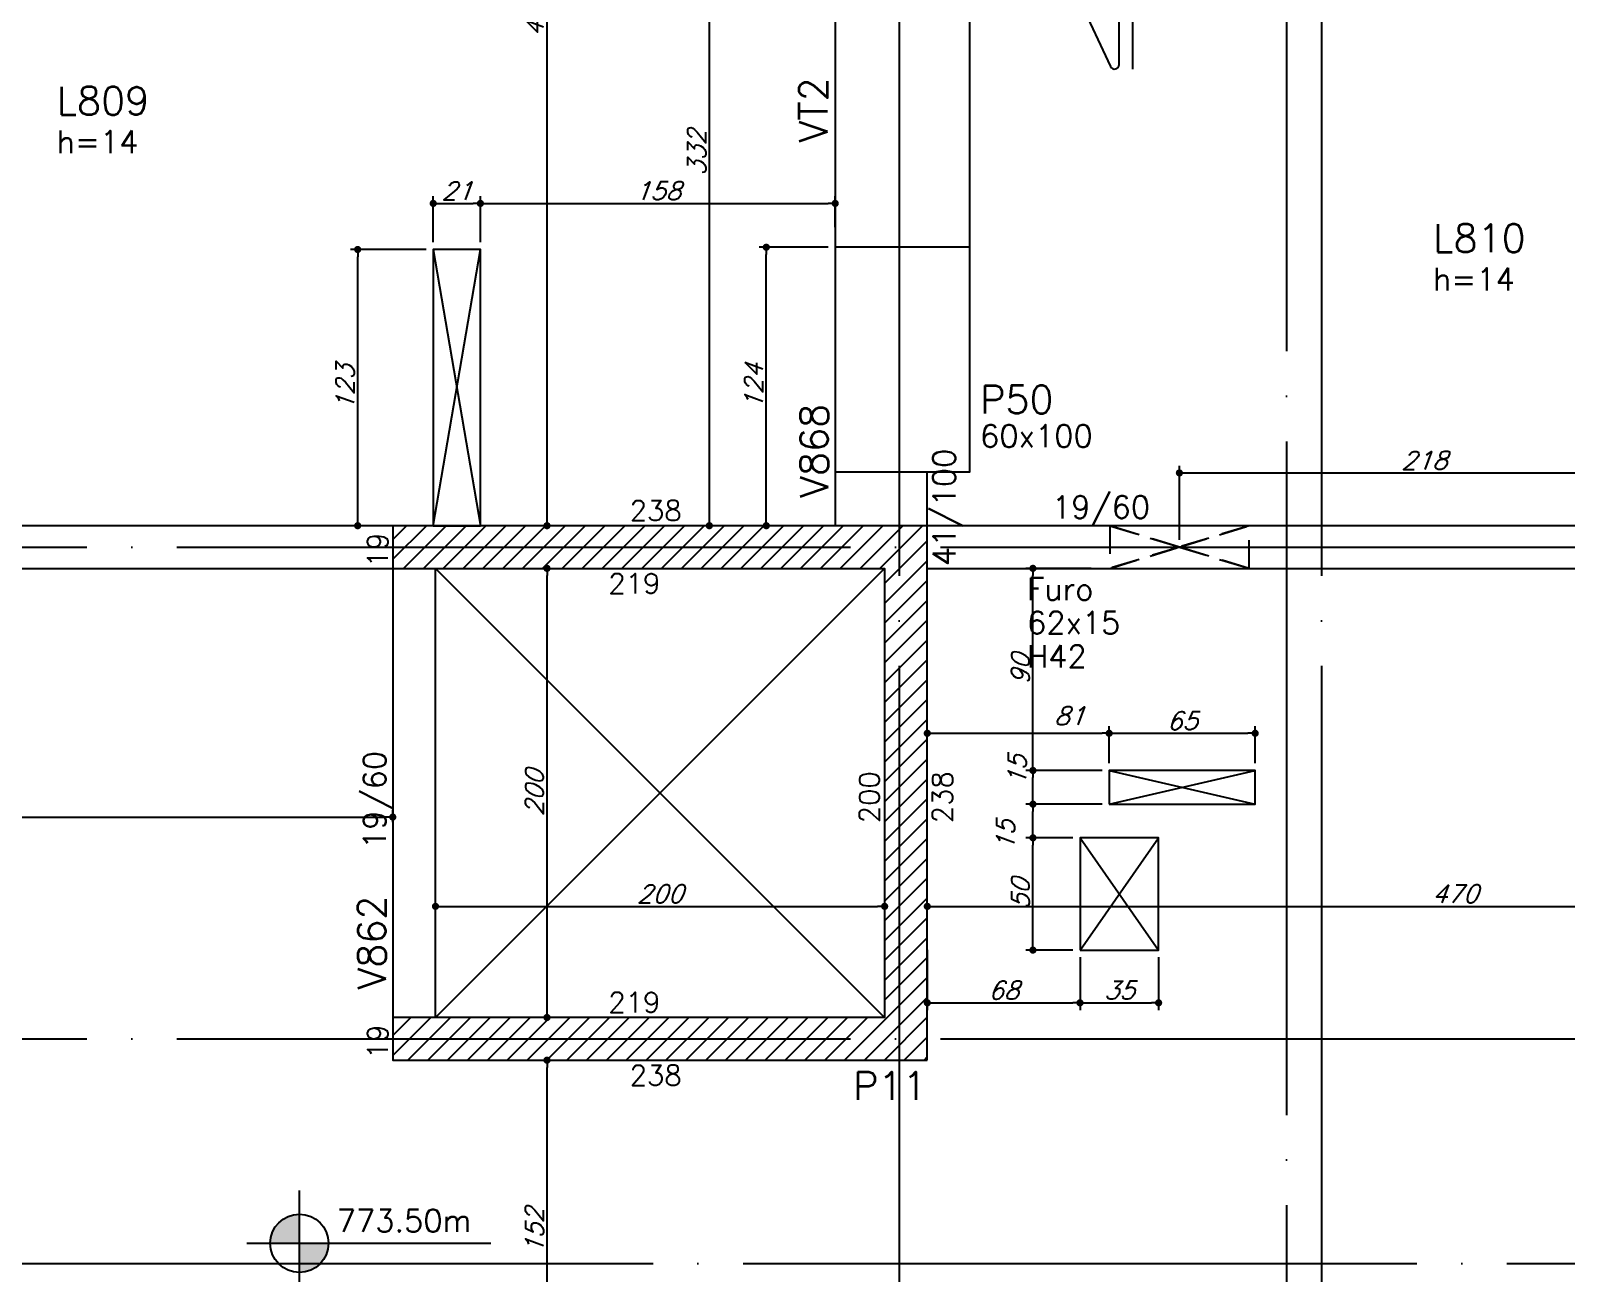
# Model space of a CAD drawing. Extents: x -5173 to 5397, y -2411 to 2089.
# Drawn here: x 1671 to 2355, y 551 to 1104 of the extents above; entities that cross this region are included whole.
import ezdxf
from ezdxf.enums import TextEntityAlignment as Align

# ---------------------------------------------------------------- set-up
doc = ezdxf.new("R2010")
doc.units = 0
doc.header["$LTSCALE"] = 50
doc.header["$MEASUREMENT"] = 0
doc.linetypes.add('EIXO', pattern=[6.8, 6, -0.4, 0, -0.4])
doc.linetypes.add('HIDDEN', pattern=[0.375, 0.25, -0.125])
doc.layers.get('0').update_dxf_attribs({"linetype": 'CONTINUOUS'})
doc.layers.get('DEFPOINTS').update_dxf_attribs({"linetype": 'CONTINUOUS'})
for name, color, linetype in [('F-CORTE-INDICAÇÃO', 4, 'CONTINUOUS'), ('F-COTAS', 106, 'CONTINUOUS'), ('F-COTAS-FUROS', 50, 'CONTINUOUS'), ('F-COTAS-FUROS-VIGA', 50, 'CONTINUOUS'), ('F-EIXO', 12, 'EIXO'), ('F-FURO-PAREDE', 2, 'HIDDEN'), ('F-FURO-PAREDE-TEXTOS', 2, 'CONTINUOUS'), ('F-LAJES-DIM', 2, 'CONTINUOUS'), ('F-LAJES-NOME', 4, 'CONTINUOUS'), ('F-NÍVEL-PLANTA', 2, 'CONTINUOUS'), ('F-PILARES-DIM', 172, 'CONTINUOUS'), ('F-PILARES-HACH', 174, 'CONTINUOUS'), ('F-PILARES-M', 170, 'CONTINUOUS'), ('F-PILARES-NOME', 170, 'CONTINUOUS'), ('F-PILARES-S', 170, 'CONTINUOUS'), ('F-TEXTO', 6, 'CONTINUOUS'), ('F-VIGAS', 3, 'CONTINUOUS'), ('F-VIGAS-DIM', 2, 'CONTINUOUS'), ('F-VIGAS-NOME', 4, 'CONTINUOUS'), ('F-VÃO', 1, 'CONTINUOUS')]:
    doc.layers.add(name, color=color, linetype=linetype)
doc.styles.add('CP-TEXT-INCL', font='simplex.shx', dxfattribs={"oblique": 20})
doc.styles.add('MCP', font='simplex.shx')
doc.styles.add('ROMANS', font='simplex.shx')
doc.dimstyles.new('CP-COTAS-50', dxfattribs={"dimscale": 0.64, "dimtxt": 12.5, "dimasz": 5, "dimexe": 5, "dimexo": 5, "dimgap": 2.5, "dimtad": 1, "dimdec": 1, "dimdsep": 46, "dimtxsty": 'CP-TEXT-INCL', "dimblk1": 'DOT', "dimblk2": 'DOT', "dimsah": 1, "dimcen": 9, "dimclrd": 256, "dimclre": 256, "dimclrt": 256, "dimadec": 0, "dimazin": 0, "dimtfac": 1, "dimtdec": 1, "dimtmove": 2, "dimatfit": 3, "dimldrblk": 'DOT', "dimfxl": 0, "dimtolj": 1, "dimarcsym": 0})

# ---------------------------------------------------------------- blocks, each defined once
blk = doc.blocks.new('Nível - Planta')
at = {"layer": 'F-NÍVEL-PLANTA'}
h = blk.add_hatch(color=71, dxfattribs=at)
h.paths.add_polyline_path([(0, 0), (0, 0.26, 0.414214), (-0.26, 0)])
h.paths.add_polyline_path([(0.26, 0), (0, 0), (0, -0.26, 0.414214)])
for p, q in [((0, -0.469), (0, 0.469)), ((-0.469, 0), (1.704, 0))]:
    blk.add_line(p, q, dxfattribs=at)
blk.add_circle((0, 0), 0.26, dxfattribs=at)
at = {"layer": 'F-TEXTO', "color": 3, "style": 'MCP'}
blk.add_attdef('NÍVEL', (0.333, 0.102), '', height=0.2, dxfattribs=at)
blk = doc.blocks.new('_DOT')
at = {"color": 0, "linetype": 'ByBlock'}
blk.add_line((-0.5, 0), (-1, 0), dxfattribs=at)
at = {"color": 0, "linetype": 'ByBlock', "const_width": 0.5}
blk.add_lwpolyline([(-0.25, 0, 1), (0.25, 0, 1)], format="xyb", close=True, dxfattribs=at)
blk = doc.blocks.new('*D28')
at = {"layer": 'DEFPOINTS', "color": 0, "linetype": 'Continuous', "transparency": 16777216}
for p in [(1900.66, 645.5), (1900.66, 645.5), (1900.66, 493.5)]:
    blk.add_point(p, dxfattribs=at)
at = {"layer": 'F-COTAS', "linetype": 'Continuous', "lineweight": -2, "transparency": 16777216}
blk.add_line((1900.66, 496.7), (1900.66, 642.3), dxfattribs=at)
at = {"layer": 'F-COTAS', "linetype": 'Continuous', "lineweight": -2, "transparency": 16777216, "xscale": 3.2, "yscale": 3.2, "zscale": 3.2}
for p, rotation in [((1900.66, 645.5), 90), ((1900.66, 493.5), 270)]:
    blk.add_blockref('_DOT', p, dxfattribs=dict(at, rotation=rotation))
at = {"layer": 'F-COTAS', "linetype": 'Continuous', "transparency": 16777216, "insert": (1895.06, 569.5), "char_height": 8, "attachment_point": 5, "rotation": 90, "style": 'CP-TEXT-INCL'}
blk.add_mtext('\\A1;152', dxfattribs=at)
blk = doc.blocks.new('*D29')
at = {"layer": 'DEFPOINTS', "color": 0, "linetype": 'Continuous', "transparency": 16777216}
for p in [(1900.66, 864.5), (1900.66, 864.5), (1900.66, 664.5)]:
    blk.add_point(p, dxfattribs=at)
at = {"layer": 'F-COTAS', "linetype": 'Continuous', "lineweight": -2, "transparency": 16777216}
blk.add_line((1900.66, 667.7), (1900.66, 861.3), dxfattribs=at)
at = {"layer": 'F-COTAS', "linetype": 'Continuous', "lineweight": -2, "transparency": 16777216, "xscale": 3.2, "yscale": 3.2, "zscale": 3.2}
for p, rotation in [((1900.66, 864.5), 90), ((1900.66, 664.5), 270)]:
    blk.add_blockref('_DOT', p, dxfattribs=dict(at, rotation=rotation))
at = {"layer": 'F-COTAS', "linetype": 'Continuous', "transparency": 16777216, "insert": (1895.06, 764.5), "char_height": 8, "attachment_point": 5, "rotation": 90, "style": 'CP-TEXT-INCL'}
blk.add_mtext('\\A1;200', dxfattribs=at)
blk = doc.blocks.new('*D30')
at = {"layer": 'DEFPOINTS', "color": 0, "linetype": 'Continuous', "transparency": 16777216}
for p in [(1900.66, 1339.5), (1900.66, 1339.5), (1900.66, 883.5)]:
    blk.add_point(p, dxfattribs=at)
at = {"layer": 'F-COTAS', "linetype": 'Continuous', "lineweight": -2, "transparency": 16777216}
blk.add_line((1900.66, 886.7), (1900.66, 1336.3), dxfattribs=at)
at = {"layer": 'F-COTAS', "linetype": 'Continuous', "lineweight": -2, "transparency": 16777216, "xscale": 3.2, "yscale": 3.2, "zscale": 3.2}
for p, rotation in [((1900.66, 1339.5), 90), ((1900.66, 883.5), 270)]:
    blk.add_blockref('_DOT', p, dxfattribs=dict(at, rotation=rotation))
at = {"layer": 'F-COTAS', "linetype": 'Continuous', "transparency": 16777216, "insert": (1895.06, 1111.5), "char_height": 8, "attachment_point": 5, "rotation": 90, "style": 'CP-TEXT-INCL'}
blk.add_mtext('\\A1;456', dxfattribs=at)
blk = doc.blocks.new('*D106')
at = {"layer": 'DEFPOINTS', "color": 0, "linetype": 'Continuous', "transparency": 16777216}
for p in [(1295, 753.73), (1832, 753.73), (1832, 748.29)]:
    blk.add_point(p, dxfattribs=at)
at = {"layer": 'F-COTAS', "linetype": 'Continuous', "lineweight": -2, "transparency": 16777216}
for p, q in [((1295, 756.93), (1295, 756.93)), ((1298.2, 753.73), (1828.8, 753.73)), ((1832, 751.49), (1832, 756.93))]:
    blk.add_line(p, q, dxfattribs=at)
at = {"layer": 'F-COTAS', "linetype": 'Continuous', "lineweight": -2, "transparency": 16777216, "xscale": 3.2, "yscale": 3.2, "zscale": 3.2, "rotation": 180}
blk.add_blockref('_DOT', (1295, 753.73), dxfattribs=at)
at = {"layer": 'F-COTAS', "linetype": 'Continuous', "lineweight": -2, "transparency": 16777216, "xscale": 3.2, "yscale": 3.2, "zscale": 3.2}
blk.add_blockref('_DOT', (1832, 753.73), dxfattribs=at)
at = {"layer": 'F-COTAS', "linetype": 'Continuous', "transparency": 16777216, "insert": (1563.5, 759.33), "char_height": 8, "attachment_point": 5, "style": 'CP-TEXT-INCL'}
blk.add_mtext('\\A1;537', dxfattribs=at)
blk = doc.blocks.new('*D107')
at = {"layer": 'DEFPOINTS', "color": 0, "linetype": 'Continuous', "transparency": 16777216}
for p in [(1851, 713.98), (2051, 713.98), (2051, 713.98)]:
    blk.add_point(p, dxfattribs=at)
at = {"layer": 'F-COTAS', "linetype": 'Continuous', "lineweight": -2, "transparency": 16777216}
blk.add_line((1854.2, 713.98), (2047.8, 713.98), dxfattribs=at)
at = {"layer": 'F-COTAS', "linetype": 'Continuous', "lineweight": -2, "transparency": 16777216, "xscale": 3.2, "yscale": 3.2, "zscale": 3.2, "rotation": 180}
blk.add_blockref('_DOT', (1851, 713.98), dxfattribs=at)
at = {"layer": 'F-COTAS', "linetype": 'Continuous', "lineweight": -2, "transparency": 16777216, "xscale": 3.2, "yscale": 3.2, "zscale": 3.2}
blk.add_blockref('_DOT', (2051, 713.98), dxfattribs=at)
at = {"layer": 'F-COTAS', "linetype": 'Continuous', "transparency": 16777216, "insert": (1951, 719.58), "char_height": 8, "attachment_point": 5, "style": 'CP-TEXT-INCL'}
blk.add_mtext('\\A1;200', dxfattribs=at)
blk = doc.blocks.new('*D108')
at = {"layer": 'DEFPOINTS', "color": 0, "linetype": 'Continuous', "transparency": 16777216}
for p in [(2070, 713.98), (2540, 713.98), (2540, 713.98)]:
    blk.add_point(p, dxfattribs=at)
at = {"layer": 'F-COTAS', "linetype": 'Continuous', "lineweight": -2, "transparency": 16777216}
blk.add_line((2073.2, 713.98), (2536.8, 713.98), dxfattribs=at)
at = {"layer": 'F-COTAS', "linetype": 'Continuous', "lineweight": -2, "transparency": 16777216, "xscale": 3.2, "yscale": 3.2, "zscale": 3.2, "rotation": 180}
blk.add_blockref('_DOT', (2070, 713.98), dxfattribs=at)
at = {"layer": 'F-COTAS', "linetype": 'Continuous', "lineweight": -2, "transparency": 16777216, "xscale": 3.2, "yscale": 3.2, "zscale": 3.2}
blk.add_blockref('_DOT', (2540, 713.98), dxfattribs=at)
at = {"layer": 'F-COTAS', "linetype": 'Continuous', "transparency": 16777216, "insert": (2305, 719.58), "char_height": 8, "attachment_point": 5, "style": 'CP-TEXT-INCL'}
blk.add_mtext('\\A1;470', dxfattribs=at)
blk = doc.blocks.new('*U183')
at = {"layer": 'F-EIXO'}
blk.add_line((0, 0), (7197, 0), dxfattribs=at)
at = {"layer": 'F-TEXTO', "style": 'ROMANS'}
blk.add_attdef('EIXO', text='', height=17.5, dxfattribs=at).set_placement((-28.2072, 0), align=Align.MIDDLE_CENTER)
blk = doc.blocks.new('*U184')
at = {"layer": 'F-EIXO'}
blk.add_line((0, 0), (7285, 0), dxfattribs=at)
at = {"layer": 'F-TEXTO', "style": 'ROMANS'}
blk.add_attdef('EIXO', text='', height=17.5, dxfattribs=at).set_placement((-28.2072, 0), align=Align.MIDDLE_CENTER)
blk = doc.blocks.new('*U191')
at = {"layer": 'F-EIXO'}
blk.add_line((0, 0), (7197, 0), dxfattribs=at)
at = {"layer": 'F-TEXTO', "style": 'ROMANS'}
blk.add_attdef('EIXO', text='', height=17.5, dxfattribs=at).set_placement((-28.2072, 0), align=Align.MIDDLE_CENTER)
blk = doc.blocks.new('*U202')
at = {"layer": 'F-EIXO'}
blk.add_line((0, 0), (0, -3027.88), dxfattribs=at)
at = {"layer": 'F-TEXTO', "style": 'ROMANS'}
blk.add_attdef('EIXO', text='', height=17.5, rotation=360, dxfattribs=at).set_placement((0, 28.21), align=Align.MIDDLE_CENTER)
blk = doc.blocks.new('*U203')
at = {"layer": 'F-EIXO'}
blk.add_line((0, 0), (0, -3027.88), dxfattribs=at)
at = {"layer": 'F-TEXTO', "style": 'ROMANS'}
blk.add_attdef('EIXO', text='', height=17.5, rotation=360, dxfattribs=at).set_placement((0, 28.21), align=Align.MIDDLE_CENTER)
blk = doc.blocks.new('*U181')
at = {"layer": 'F-EIXO'}
blk.add_line((0, 0), (0, -3127.88), dxfattribs=at)
at = {"layer": 'F-TEXTO', "style": 'ROMANS'}
blk.add_attdef('EIXO', text='', height=17.5, rotation=360, dxfattribs=at).set_placement((0, 28.21), align=Align.MIDDLE_CENTER)
blk = doc.blocks.new('*D339')
at = {"layer": 'DEFPOINTS', "color": 0, "linetype": 'Continuous', "transparency": 16777216}
for p in [(1998.31, 1007.5), (2029, 1007.5), (2001.59, 883.5)]:
    blk.add_point(p, dxfattribs=at)
at = {"layer": 'F-COTAS', "linetype": 'Continuous', "lineweight": -2, "transparency": 16777216}
for p, q in [((2025.8, 1007.5), (1995.11, 1007.5)), ((1998.31, 886.7), (1998.31, 1004.3)), ((1998.39, 883.5), (1995.11, 883.5))]:
    blk.add_line(p, q, dxfattribs=at)
at = {"layer": 'F-COTAS', "linetype": 'Continuous', "lineweight": -2, "transparency": 16777216, "xscale": 3.2, "yscale": 3.2, "zscale": 3.2}
for p, rotation in [((1998.31, 1007.5), 90), ((1998.31, 883.5), 270)]:
    blk.add_blockref('_DOT', p, dxfattribs=dict(at, rotation=rotation))
at = {"layer": 'F-COTAS', "linetype": 'Continuous', "transparency": 16777216, "insert": (1992.71, 945.5), "char_height": 8, "attachment_point": 5, "rotation": 90, "style": 'CP-TEXT-INCL'}
blk.add_mtext('\\A1;124', dxfattribs=at)
blk = doc.blocks.new('*D340')
at = {"layer": 'DEFPOINTS', "color": 0, "linetype": 'Continuous', "transparency": 16777216}
for p in [(1972.95, 1215.5), (2045.5, 1215.5), (1978.67, 883.5)]:
    blk.add_point(p, dxfattribs=at)
at = {"layer": 'F-COTAS', "linetype": 'Continuous', "lineweight": -2, "transparency": 16777216}
for p, q in [((2042.3, 1215.5), (1969.75, 1215.5)), ((1972.95, 886.7), (1972.95, 1212.3)), ((1975.47, 883.5), (1969.75, 883.5))]:
    blk.add_line(p, q, dxfattribs=at)
at = {"layer": 'F-COTAS', "linetype": 'Continuous', "lineweight": -2, "transparency": 16777216, "xscale": 3.2, "yscale": 3.2, "zscale": 3.2}
for p, rotation in [((1972.95, 1215.5), 90), ((1972.95, 883.5), 270)]:
    blk.add_blockref('_DOT', p, dxfattribs=dict(at, rotation=rotation))
at = {"layer": 'F-COTAS', "linetype": 'Continuous', "transparency": 16777216, "insert": (1967.35, 1049.5), "char_height": 8, "attachment_point": 5, "rotation": 90, "style": 'CP-TEXT-INCL'}
blk.add_mtext('\\A1;332', dxfattribs=at)
blk = doc.blocks.new('*U228')
at = {"layer": 'F-CORTE-INDICAÇÃO'}
for p, q in [((70, 0), (0, 0)), ((80, 0), (90, 0)), ((100, 0), (170, 0))]:
    blk.add_line(p, q, dxfattribs=at)
blk.add_lwpolyline([(112, 6, -0.802585), (111.15, 9.81), (140, 23.26), (168.85, 9.81, -0.802585), (168, 6)], format="xyb", close=True, dxfattribs=at)
at = {"layer": 'F-CORTE-INDICAÇÃO', "style": 'ROMANS'}
blk.add_attdef('CORTE', text='', height=15, dxfattribs=at).set_placement((140, 35.76), align=Align.MIDDLE_CENTER)
at = {"layer": 'F-CORTE-INDICAÇÃO', "color": 2, "style": 'ROMANS'}
blk.add_attdef('FOLHA', text='', height=12, dxfattribs=at).set_placement((140, -10), align=Align.MIDDLE_CENTER)
blk = doc.blocks.new('*U392')
at = {"layer": 'F-VÃO'}
for p, q in [((0, 0), (35, 50)), ((0, 50), (35, 0))]:
    blk.add_line(p, q, dxfattribs=at)
at = {"layer": 'F-VÃO', "color": 3}
blk.add_lwpolyline([(0, 0), (35, 0), (35, 50), (0, 50)], close=True, dxfattribs=at)
blk = doc.blocks.new('*U395')
at = {"layer": 'F-VÃO'}
for p, q in [((0, 0), (65, 15)), ((0, 15), (65, 0))]:
    blk.add_line(p, q, dxfattribs=at)
at = {"layer": 'F-VÃO', "color": 3}
blk.add_lwpolyline([(0, 0), (65, 0), (65, 15), (0, 15)], close=True, dxfattribs=at)
blk = doc.blocks.new('*U401')
at = {"layer": 'F-VÃO'}
for p, q in [((0, 0), (21, 123)), ((0, 123), (21, 0))]:
    blk.add_line(p, q, dxfattribs=at)
at = {"layer": 'F-VÃO', "color": 3}
blk.add_lwpolyline([(0, 0), (21, 0), (21, 123), (0, 123)], close=True, dxfattribs=at)
blk = doc.blocks.new('*D509')
at = {"layer": 'DEFPOINTS', "color": 0, "linetype": 'Continuous', "transparency": 16777216}
for p in [(2117.03, 744.5), (2138, 744.5), (2138, 694.5)]:
    blk.add_point(p, dxfattribs=at)
at = {"layer": 'F-COTAS-FUROS', "linetype": 'Continuous', "lineweight": -2, "transparency": 16777216}
for p, q in [((2134.8, 744.5), (2113.83, 744.5)), ((2117.03, 697.7), (2117.03, 741.3)), ((2134.8, 694.5), (2113.83, 694.5))]:
    blk.add_line(p, q, dxfattribs=at)
at = {"layer": 'F-COTAS-FUROS', "linetype": 'Continuous', "lineweight": -2, "transparency": 16777216, "xscale": 3.2, "yscale": 3.2, "zscale": 3.2}
for p, rotation in [((2117.03, 744.5), 90), ((2117.03, 694.5), 270)]:
    blk.add_blockref('_DOT', p, dxfattribs=dict(at, rotation=rotation))
at = {"layer": 'F-COTAS-FUROS', "linetype": 'Continuous', "transparency": 16777216, "insert": (2111.43, 719.5), "char_height": 8, "attachment_point": 5, "rotation": 90, "style": 'CP-TEXT-INCL'}
blk.add_mtext('\\A1;50', dxfattribs=at)
blk = doc.blocks.new('*D510')
at = {"layer": 'DEFPOINTS', "color": 0, "linetype": 'Continuous', "transparency": 16777216}
for p in [(2117.03, 759.5), (2151, 759.5), (2138, 744.5)]:
    blk.add_point(p, dxfattribs=at)
at = {"layer": 'F-COTAS-FUROS', "linetype": 'Continuous', "lineweight": -2, "transparency": 16777216}
for p, q in [((2147.8, 759.5), (2113.83, 759.5)), ((2117.03, 747.7), (2117.03, 756.3)), ((2134.8, 744.5), (2113.83, 744.5))]:
    blk.add_line(p, q, dxfattribs=at)
at = {"layer": 'F-COTAS-FUROS', "linetype": 'Continuous', "lineweight": -2, "transparency": 16777216, "xscale": 3.2, "yscale": 3.2, "zscale": 3.2}
for p, rotation in [((2117.03, 759.5), 90), ((2117.03, 744.5), 270)]:
    blk.add_blockref('_DOT', p, dxfattribs=dict(at, rotation=rotation))
at = {"layer": 'F-COTAS-FUROS', "linetype": 'Continuous', "transparency": 16777216, "insert": (2104.86, 745.56), "char_height": 8, "attachment_point": 5, "rotation": 90, "style": 'CP-TEXT-INCL'}
blk.add_mtext('\\A1;15', dxfattribs=at)
blk = doc.blocks.new('*D511')
at = {"layer": 'DEFPOINTS', "color": 0, "linetype": 'Continuous', "transparency": 16777216}
for p in [(2117.03, 774.5), (2151, 774.5), (2151, 759.5)]:
    blk.add_point(p, dxfattribs=at)
at = {"layer": 'F-COTAS-FUROS', "linetype": 'Continuous', "lineweight": -2, "transparency": 16777216}
for p, q in [((2147.8, 774.5), (2113.83, 774.5)), ((2117.03, 762.7), (2117.03, 771.3)), ((2147.8, 759.5), (2113.83, 759.5))]:
    blk.add_line(p, q, dxfattribs=at)
at = {"layer": 'F-COTAS-FUROS', "linetype": 'Continuous', "lineweight": -2, "transparency": 16777216, "xscale": 3.2, "yscale": 3.2, "zscale": 3.2}
for p, rotation in [((2117.03, 774.5), 90), ((2117.03, 759.5), 270)]:
    blk.add_blockref('_DOT', p, dxfattribs=dict(at, rotation=rotation))
at = {"layer": 'F-COTAS-FUROS', "linetype": 'Continuous', "transparency": 16777216, "insert": (2110.03, 774.53), "char_height": 8, "attachment_point": 5, "rotation": 90, "style": 'CP-TEXT-INCL'}
blk.add_mtext('\\A1;15', dxfattribs=at)
blk = doc.blocks.new('*D512')
at = {"layer": 'DEFPOINTS', "color": 0, "linetype": 'Continuous', "transparency": 16777216}
for p in [(2117.03, 864.5), (2146.2, 864.5), (2151, 774.5)]:
    blk.add_point(p, dxfattribs=at)
at = {"layer": 'F-COTAS-FUROS', "linetype": 'Continuous', "lineweight": -2, "transparency": 16777216}
for p, q in [((2143, 864.5), (2113.83, 864.5)), ((2117.03, 777.7), (2117.03, 861.3)), ((2147.8, 774.5), (2113.83, 774.5))]:
    blk.add_line(p, q, dxfattribs=at)
at = {"layer": 'F-COTAS-FUROS', "linetype": 'Continuous', "lineweight": -2, "transparency": 16777216, "xscale": 3.2, "yscale": 3.2, "zscale": 3.2}
for p, rotation in [((2117.03, 864.5), 90), ((2117.03, 774.5), 270)]:
    blk.add_blockref('_DOT', p, dxfattribs=dict(at, rotation=rotation))
at = {"layer": 'F-COTAS-FUROS', "linetype": 'Continuous', "transparency": 16777216, "insert": (2111.43, 819.5), "char_height": 8, "attachment_point": 5, "rotation": 90, "style": 'CP-TEXT-INCL'}
blk.add_mtext('\\A1;90', dxfattribs=at)
blk = doc.blocks.new('*D513')
at = {"layer": 'DEFPOINTS', "color": 0, "linetype": 'Continuous', "transparency": 16777216}
for p in [(2070, 790.18), (2151, 791.06), (2151, 774.5)]:
    blk.add_point(p, dxfattribs=at)
at = {"layer": 'F-COTAS-FUROS', "linetype": 'Continuous', "lineweight": -2, "transparency": 16777216}
for p, q in [((2070, 793.38), (2070, 794.26)), ((2151, 777.7), (2151, 794.26)), ((2073.2, 791.06), (2147.8, 791.06))]:
    blk.add_line(p, q, dxfattribs=at)
at = {"layer": 'F-COTAS-FUROS', "linetype": 'Continuous', "lineweight": -2, "transparency": 16777216, "xscale": 3.2, "yscale": 3.2, "zscale": 3.2, "rotation": 180}
blk.add_blockref('_DOT', (2070, 791.06), dxfattribs=at)
at = {"layer": 'F-COTAS-FUROS', "linetype": 'Continuous', "lineweight": -2, "transparency": 16777216, "xscale": 3.2, "yscale": 3.2, "zscale": 3.2}
blk.add_blockref('_DOT', (2151, 791.06), dxfattribs=at)
at = {"layer": 'F-COTAS-FUROS', "linetype": 'Continuous', "transparency": 16777216, "insert": (2133.31, 798.78), "char_height": 8, "attachment_point": 5, "style": 'CP-TEXT-INCL'}
blk.add_mtext('\\A1;81', dxfattribs=at)
blk = doc.blocks.new('*D514')
at = {"layer": 'DEFPOINTS', "color": 0, "linetype": 'Continuous', "transparency": 16777216}
for p in [(2216, 791.06), (2151, 774.5), (2216, 774.5)]:
    blk.add_point(p, dxfattribs=at)
at = {"layer": 'F-COTAS-FUROS', "linetype": 'Continuous', "lineweight": -2, "transparency": 16777216}
for p, q in [((2151, 777.7), (2151, 794.26)), ((2216, 777.7), (2216, 794.26)), ((2154.2, 791.06), (2212.8, 791.06))]:
    blk.add_line(p, q, dxfattribs=at)
at = {"layer": 'F-COTAS-FUROS', "linetype": 'Continuous', "lineweight": -2, "transparency": 16777216, "xscale": 3.2, "yscale": 3.2, "zscale": 3.2, "rotation": 180}
blk.add_blockref('_DOT', (2151, 791.06), dxfattribs=at)
at = {"layer": 'F-COTAS-FUROS', "linetype": 'Continuous', "lineweight": -2, "transparency": 16777216, "xscale": 3.2, "yscale": 3.2, "zscale": 3.2}
blk.add_blockref('_DOT', (2216, 791.06), dxfattribs=at)
at = {"layer": 'F-COTAS-FUROS', "linetype": 'Continuous', "transparency": 16777216, "insert": (2183.5, 796.66), "char_height": 8, "attachment_point": 5, "style": 'CP-TEXT-INCL'}
blk.add_mtext('\\A1;65', dxfattribs=at)
blk = doc.blocks.new('*D515')
at = {"layer": 'DEFPOINTS', "color": 0, "linetype": 'Continuous', "transparency": 16777216}
for p in [(2070, 697.78), (2138, 694.5), (2138, 671.03)]:
    blk.add_point(p, dxfattribs=at)
at = {"layer": 'F-COTAS-FUROS', "linetype": 'Continuous', "lineweight": -2, "transparency": 16777216}
for p, q in [((2070, 694.58), (2070, 667.83)), ((2138, 691.3), (2138, 667.83)), ((2073.2, 671.03), (2134.8, 671.03))]:
    blk.add_line(p, q, dxfattribs=at)
at = {"layer": 'F-COTAS-FUROS', "linetype": 'Continuous', "lineweight": -2, "transparency": 16777216, "xscale": 3.2, "yscale": 3.2, "zscale": 3.2, "rotation": 180}
blk.add_blockref('_DOT', (2070, 671.03), dxfattribs=at)
at = {"layer": 'F-COTAS-FUROS', "linetype": 'Continuous', "lineweight": -2, "transparency": 16777216, "xscale": 3.2, "yscale": 3.2, "zscale": 3.2}
blk.add_blockref('_DOT', (2138, 671.03), dxfattribs=at)
at = {"layer": 'F-COTAS-FUROS', "linetype": 'Continuous', "transparency": 16777216, "insert": (2104, 676.63), "char_height": 8, "attachment_point": 5, "style": 'CP-TEXT-INCL'}
blk.add_mtext('\\A1;68', dxfattribs=at)
blk = doc.blocks.new('*D516')
at = {"layer": 'DEFPOINTS', "color": 0, "linetype": 'Continuous', "transparency": 16777216}
for p in [(2138, 694.5), (2173, 694.5), (2173, 671.03)]:
    blk.add_point(p, dxfattribs=at)
at = {"layer": 'F-COTAS-FUROS', "linetype": 'Continuous', "lineweight": -2, "transparency": 16777216}
for p, q in [((2138, 691.3), (2138, 667.83)), ((2173, 691.3), (2173, 667.83)), ((2141.2, 671.03), (2169.8, 671.03))]:
    blk.add_line(p, q, dxfattribs=at)
at = {"layer": 'F-COTAS-FUROS', "linetype": 'Continuous', "lineweight": -2, "transparency": 16777216, "xscale": 3.2, "yscale": 3.2, "zscale": 3.2, "rotation": 180}
blk.add_blockref('_DOT', (2138, 671.03), dxfattribs=at)
at = {"layer": 'F-COTAS-FUROS', "linetype": 'Continuous', "lineweight": -2, "transparency": 16777216, "xscale": 3.2, "yscale": 3.2, "zscale": 3.2}
blk.add_blockref('_DOT', (2173, 671.03), dxfattribs=at)
at = {"layer": 'F-COTAS-FUROS', "linetype": 'Continuous', "transparency": 16777216, "insert": (2155.5, 676.63), "char_height": 8, "attachment_point": 5, "style": 'CP-TEXT-INCL'}
blk.add_mtext('\\A1;35', dxfattribs=at)
blk = doc.blocks.new('*D543')
at = {"layer": 'DEFPOINTS', "color": 0, "linetype": 'Continuous', "transparency": 16777216}
for p in [(1816.36, 1006.5), (1850, 1006.5), (1839.78, 883.5)]:
    blk.add_point(p, dxfattribs=at)
at = {"layer": 'F-COTAS-FUROS', "linetype": 'Continuous', "lineweight": -2, "transparency": 16777216}
for p, q in [((1846.8, 1006.5), (1813.16, 1006.5)), ((1816.36, 886.7), (1816.36, 1003.3)), ((1836.58, 883.5), (1813.16, 883.5))]:
    blk.add_line(p, q, dxfattribs=at)
at = {"layer": 'F-COTAS-FUROS', "linetype": 'Continuous', "lineweight": -2, "transparency": 16777216, "xscale": 3.2, "yscale": 3.2, "zscale": 3.2}
for p, rotation in [((1816.36, 1006.5), 90), ((1816.36, 883.5), 270)]:
    blk.add_blockref('_DOT', p, dxfattribs=dict(at, rotation=rotation))
at = {"layer": 'F-COTAS-FUROS', "linetype": 'Continuous', "transparency": 16777216, "insert": (1810.76, 945), "char_height": 8, "attachment_point": 5, "rotation": 90, "style": 'CP-TEXT-INCL'}
blk.add_mtext('\\A1;123', dxfattribs=at)
blk = doc.blocks.new('*D544')
at = {"layer": 'DEFPOINTS', "color": 0, "linetype": 'Continuous', "transparency": 16777216}
for p in [(1871, 1027.01), (1850, 1006.5), (1871, 1006.5)]:
    blk.add_point(p, dxfattribs=at)
at = {"layer": 'F-COTAS-FUROS', "linetype": 'Continuous', "lineweight": -2, "transparency": 16777216}
for p, q in [((1850, 1009.7), (1850, 1030.21)), ((1853.2, 1027.01), (1867.8, 1027.01)), ((1871, 1009.7), (1871, 1030.21))]:
    blk.add_line(p, q, dxfattribs=at)
at = {"layer": 'F-COTAS-FUROS', "linetype": 'Continuous', "lineweight": -2, "transparency": 16777216, "xscale": 3.2, "yscale": 3.2, "zscale": 3.2, "rotation": 180}
blk.add_blockref('_DOT', (1850, 1027.01), dxfattribs=at)
at = {"layer": 'F-COTAS-FUROS', "linetype": 'Continuous', "lineweight": -2, "transparency": 16777216, "xscale": 3.2, "yscale": 3.2, "zscale": 3.2}
blk.add_blockref('_DOT', (1871, 1027.01), dxfattribs=at)
at = {"layer": 'F-COTAS-FUROS', "linetype": 'Continuous', "transparency": 16777216, "insert": (1860.5, 1032.61), "char_height": 8, "attachment_point": 5, "style": 'CP-TEXT-INCL'}
blk.add_mtext('\\A1;21', dxfattribs=at)
blk = doc.blocks.new('*D545')
at = {"layer": 'DEFPOINTS', "color": 0, "linetype": 'Continuous', "transparency": 16777216}
for p in [(2029, 1027.01), (2029, 1013.25), (1871, 1006.5)]:
    blk.add_point(p, dxfattribs=at)
at = {"layer": 'F-COTAS-FUROS', "linetype": 'Continuous', "lineweight": -2, "transparency": 16777216}
for p, q in [((1871, 1009.7), (1871, 1030.21)), ((1874.2, 1027.01), (2025.8, 1027.01)), ((2029, 1016.45), (2029, 1030.21))]:
    blk.add_line(p, q, dxfattribs=at)
at = {"layer": 'F-COTAS-FUROS', "linetype": 'Continuous', "lineweight": -2, "transparency": 16777216, "xscale": 3.2, "yscale": 3.2, "zscale": 3.2, "rotation": 180}
blk.add_blockref('_DOT', (1871, 1027.01), dxfattribs=at)
at = {"layer": 'F-COTAS-FUROS', "linetype": 'Continuous', "lineweight": -2, "transparency": 16777216, "xscale": 3.2, "yscale": 3.2, "zscale": 3.2}
blk.add_blockref('_DOT', (2029, 1027.01), dxfattribs=at)
at = {"layer": 'F-COTAS-FUROS', "linetype": 'Continuous', "transparency": 16777216, "insert": (1950, 1032.61), "char_height": 8, "attachment_point": 5, "style": 'CP-TEXT-INCL'}
blk.add_mtext('\\A1;158', dxfattribs=at)
blk = doc.blocks.new('*D670')
at = {"layer": 'DEFPOINTS', "color": 0, "linetype": 'Continuous', "transparency": 16777216}
for p in [(2400.29, 907), (2182.26, 874), (2400.29, 874)]:
    blk.add_point(p, dxfattribs=at)
at = {"layer": 'F-COTAS-FUROS-VIGA', "linetype": 'Continuous', "lineweight": -2, "transparency": 16777216}
for p, q in [((2182.26, 877.2), (2182.26, 910.2)), ((2400.29, 877.2), (2400.29, 910.2)), ((2185.46, 907), (2397.09, 907))]:
    blk.add_line(p, q, dxfattribs=at)
at = {"layer": 'F-COTAS-FUROS-VIGA', "linetype": 'Continuous', "lineweight": -2, "transparency": 16777216, "xscale": 3.2, "yscale": 3.2, "zscale": 3.2, "rotation": 180}
blk.add_blockref('_DOT', (2182.26, 907), dxfattribs=at)
at = {"layer": 'F-COTAS-FUROS-VIGA', "linetype": 'Continuous', "lineweight": -2, "transparency": 16777216, "xscale": 3.2, "yscale": 3.2, "zscale": 3.2}
blk.add_blockref('_DOT', (2400.29, 907), dxfattribs=at)
at = {"layer": 'F-COTAS-FUROS-VIGA', "linetype": 'Continuous', "transparency": 16777216, "insert": (2291.27, 912.6), "char_height": 8, "attachment_point": 5, "style": 'CP-TEXT-INCL'}
blk.add_mtext('\\A1;218', dxfattribs=at)

msp = doc.modelspace()

# ---------------------------------------------------------------- hatches: boundary and pattern name
at = {"layer": 'F-PILARES-HACH', "linetype": 'Continuous'}
h = msp.add_hatch(dxfattribs=at)
h.set_pattern_fill('ANSI31', color=256, scale=50, style=0)
h.paths.add_polyline_path([(2070, 645.5), (2070, 883.5), (1832, 883.5), (1832, 864.5), (2051, 864.5), (2051, 664.5), (1832, 664.5), (1832, 645.5)], flags=16)

# ---------------------------------------------------------------- linework, layer by layer
at = {"layer": 'F-FURO-PAREDE'}
msp.add_lwpolyline([(2182.26, 874), (2151.26, 864.5), (2213.26, 864.5), (2182.26, 874), (2213.26, 864.5), (2213.26, 883.5), (2182.26, 874), (2213.26, 883.5), (2151.26, 883.5), (2182.26, 874), (2151.26, 883.5), (2151.26, 864.5), (2182.26, 874)], dxfattribs=at)
at = {"layer": 'F-PILARES-M', "linetype": 'Continuous'}
msp.add_lwpolyline([(2029, 907.5), (2089, 907.5), (2089, 1007.5), (2029, 1007.5), (2029, 907.5)], dxfattribs=at)
at = {"layer": 'F-PILARES-S', "linetype": 'Continuous'}
msp.add_lwpolyline([(2070, 645.5), (2070, 883.5), (1832, 883.5), (1832, 864.5), (2051, 864.5), (2051, 664.5), (1832, 664.5), (1832, 645.5), (2070, 645.5)], dxfattribs=at)
at = {"layer": 'F-VIGAS'}
for points in [[(2029, 1339.5), (2029, 1007.5)], [(2089, 1007.5), (2089, 1339.5)], [(2029, 907.5), (2029, 883.5)], [(2070, 883.5), (2070, 907.5)], [(1832, 883.5), (1306, 883.5)], [(2540, 883.5), (2070, 883.5)], [(1306, 864.5), (1832, 864.5)], [(1832, 864.5), (1832, 664.5)], [(1851, 664.5), (1851, 864.5)], [(2070, 864.5), (2540, 864.5)]]:
    msp.add_lwpolyline(points, dxfattribs=at)
at = {"layer": 'F-VÃO'}
for p, q in [((1851, 664.5), (2051, 864.5)), ((1851, 864.5), (2051, 664.5))]:
    msp.add_line(p, q, dxfattribs=at)

# ---------------------------------------------------------------- block references
at = {"layer": 'F-CORTE-INDICAÇÃO', "linetype": 'Continuous'}
ref = msp.add_blockref('*U228', (2161.389, 1256.847), dxfattribs=dict(at, xscale=-1, rotation=90))
ref.add_attrib('CORTE', '8', dxfattribs={"height": 15, "rotation": 90, "style": 'ROMANS'}).set_placement((2125.625, 1116.847), align=Align.MIDDLE_CENTER)
at = {"layer": 'F-EIXO', "linetype": 'Continuous'}
for name, p in [('*U181', (2230, 1941.357)), ('*U202', (2057.5, 1841.357)), ('*U203', (2245.5, 1841.357)), ('*U191', (-3705.761, 874)), ('*U183', (-3705.761, 655)), ('*U184', (-3793.715, 555))]:
    msp.add_blockref(name, p, dxfattribs=at)
at = {"layer": 'F-NÍVEL-PLANTA', "linetype": 'Continuous', "xscale": 50, "yscale": 50, "zscale": 50}
msp.add_blockref('Nível - Planta', (1790.391, 563.939), dxfattribs=at).add_auto_attribs({'NÍVEL': '773.50m'})
at = {"layer": 'F-VÃO', "linetype": 'Continuous'}
for name, p in [('*U401', (1850, 883.5)), ('*U395', (2151, 759.5)), ('*U392', (2138, 694.5))]:
    msp.add_blockref(name, p, dxfattribs=at)

# ---------------------------------------------------------------- texts
at = {"layer": 'F-FURO-PAREDE-TEXTOS', "linetype": 'Continuous', "style": 'MCP'}
for s, p in [('Furo', (2114.411, 850.298)), ('62x15', (2114.411, 835.298)), ('H42', (2114.411, 820.298))]:
    msp.add_text(s, height=10, dxfattribs=at).set_placement(p)
at = {"layer": 'F-LAJES-DIM', "linetype": 'Continuous', "style": 'MCP'}
for p in [(1682.291, 1049.438), (2295.218, 988.261)]:
    msp.add_text('h=14', height=10, dxfattribs=at).set_placement(p)
at = {"layer": 'F-LAJES-NOME', "linetype": 'Continuous', "style": 'MCP'}
for s, p in [('L809', (1682.291, 1066.438)), ('L810', (2295.218, 1005.261))]:
    msp.add_text(s, height=12.5, dxfattribs=at).set_placement(p)
at = {"layer": 'F-PILARES-DIM', "linetype": 'Continuous', "style": 'MCP'}
for s, height, p in [('60x100', 10, (2093.527, 918.431)), ('238', 9, (1937.5, 885.75)), ('219', 9, (1928, 853.25)), ('219', 9, (1928, 666.75)), ('238', 9, (1937.5, 634.25))]:
    msp.add_text(s, height=height, dxfattribs=at).set_placement(p)
for s, p in [('19', (1829.75, 865)), ('200', (2048.75, 751)), ('238', (2081.25, 751)), ('19', (1829.75, 646))]:
    msp.add_text(s, height=9, rotation=90, dxfattribs=at).set_placement(p)
at = {"layer": 'F-PILARES-NOME', "linetype": 'Continuous', "style": 'MCP'}
for s, p in [('P50', (2093.527, 933.431)), ('P11', (2036.992, 627.831))]:
    msp.add_text(s, height=12.5, dxfattribs=at).set_placement(p)
at = {"layer": 'F-VIGAS-DIM', "linetype": 'Continuous', "style": 'MCP'}
for s, p in [('41/100', (2082.5, 865.5)), ('19/60', (1828.875, 739.5))]:
    msp.add_text(s, height=10, rotation=90, dxfattribs=at).set_placement(p)
msp.add_text('19/60', height=10, dxfattribs=at).set_placement((2125.494, 886.768))
at = {"layer": 'F-VIGAS-NOME', "linetype": 'Continuous', "style": 'MCP'}
for s, p in [('VT2', (2025.518, 1054.205)), ('V868', (2025.875, 896)), ('V862', (1828.875, 677))]:
    msp.add_text(s, height=12.5, rotation=90, dxfattribs=at).set_placement(p)

# ---------------------------------------------------------------- dimensions: what is measured, and where the dimension line sits
at = {"layer": 'F-COTAS', "linetype": 'Continuous'}
for base, p1, p2, angle, picture, middle in [((1900.659, 1339.5), (1900.659, 883.5), (1900.659, 1339.5), 270, '*D30', (1895.059, 1111.5)), ((1972.947, 1215.5), (1978.675, 883.5), (2045.5, 1215.5), 90, '*D340', (1967.347, 1049.5)), ((1998.314, 1007.5), (2001.587, 883.5), (2029, 1007.5), 90, '*D339', (1992.714, 945.5)), ((1900.659, 864.5), (1900.659, 664.5), (1900.659, 864.5), 270, '*D29', (1895.059, 764.5)), ((1832, 753.732), (1295, 753.732), (1832, 748.291), 180, '*D106', (1563.5, 759.332)), ((2051, 713.977), (1851, 713.977), (2051, 713.977), 180, '*D107', (1951, 719.577)), ((2540, 713.977), (2070, 713.977), (2540, 713.977), 180, '*D108', (2305, 719.577)), ((1900.659, 645.5), (1900.659, 493.5), (1900.659, 645.5), 270, '*D28', (1895.059, 569.5))]:
    dim = msp.add_linear_dim(base=base, p1=p1, p2=p2, angle=angle, dimstyle='CP-COTAS-50', dxfattribs=at)
    dim.commit()
    dim.dimension.update_dxf_attribs({"geometry": picture, "text_midpoint": middle})
at = {"layer": 'F-COTAS-FUROS', "linetype": 'Continuous'}
for base, p1, p2, picture, middle in [((1871, 1027.008), (1850, 1006.5), (1871, 1006.5), '*D544', (1860.5, 1032.608)), ((2029, 1027.008), (1871, 1006.5), (2029, 1013.246), '*D545', (1950, 1032.608)), ((2216, 791.059), (2151, 774.5), (2216, 774.5), '*D514', (2183.5, 796.659)), ((2138, 671.025), (2070, 697.785), (2138, 694.5), '*D515', (2104, 676.625)), ((2173, 671.025), (2138, 694.5), (2173, 694.5), '*D516', (2155.5, 676.625))]:
    dim = msp.add_linear_dim(base=base, p1=p1, p2=p2, dimstyle='CP-COTAS-50', override={"dimfxl": 7.5}, dxfattribs=at)
    dim.commit()
    dim.dimension.update_dxf_attribs({"geometry": picture, "text_midpoint": middle})
for base, p1, p2, picture, middle in [((1816.361, 1006.5), (1839.781, 883.5), (1850, 1006.5), '*D543', (1810.761, 945)), ((2117.035, 864.5), (2151, 774.5), (2146.202, 864.5), '*D512', (2111.435, 819.5)), ((2117.035, 744.5), (2138, 694.5), (2138, 744.5), '*D509', (2111.435, 719.5))]:
    dim = msp.add_linear_dim(base=base, p1=p1, p2=p2, angle=90, dimstyle='CP-COTAS-50', override={"dimfxl": 7.5}, dxfattribs=at)
    dim.commit()
    dim.dimension.update_dxf_attribs({"geometry": picture, "text_midpoint": middle})
dim = msp.add_linear_dim(base=(2151, 791.059), p1=(2070, 790.177), p2=(2151, 774.5), dimstyle='CP-COTAS-50', override={"dimfxl": 7.5}, dxfattribs=at)
dim.commit()
dim.dimension.update_dxf_attribs({"geometry": '*D513', "text_midpoint": (2133.308, 798.776), "dimtype": 160})
for base, p1, p2, picture, middle in [((2117.035, 774.5), (2151, 759.5), (2151, 774.5), '*D511', (2110.035, 774.534)), ((2117.035, 759.5), (2138, 744.5), (2151, 759.5), '*D510', (2104.863, 745.564))]:
    dim = msp.add_linear_dim(base=base, p1=p1, p2=p2, angle=90, dimstyle='CP-COTAS-50', override={"dimfxl": 7.5}, dxfattribs=at)
    dim.commit()
    dim.dimension.update_dxf_attribs({"geometry": picture, "text_midpoint": middle, "dimtype": 160})
at = {"layer": 'F-COTAS-FUROS-VIGA', "linetype": 'Continuous'}
dim = msp.add_linear_dim(base=(2400.286, 907.004), p1=(2182.26, 874), p2=(2400.286, 874), dimstyle='CP-COTAS-50', override={"dimdec": 0, "dimfxl": 7.5}, dxfattribs=at)
dim.commit()
dim.dimension.update_dxf_attribs({"geometry": '*D670', "text_midpoint": (2291.273, 912.604)})

doc.saveas('drawing.dxf')
